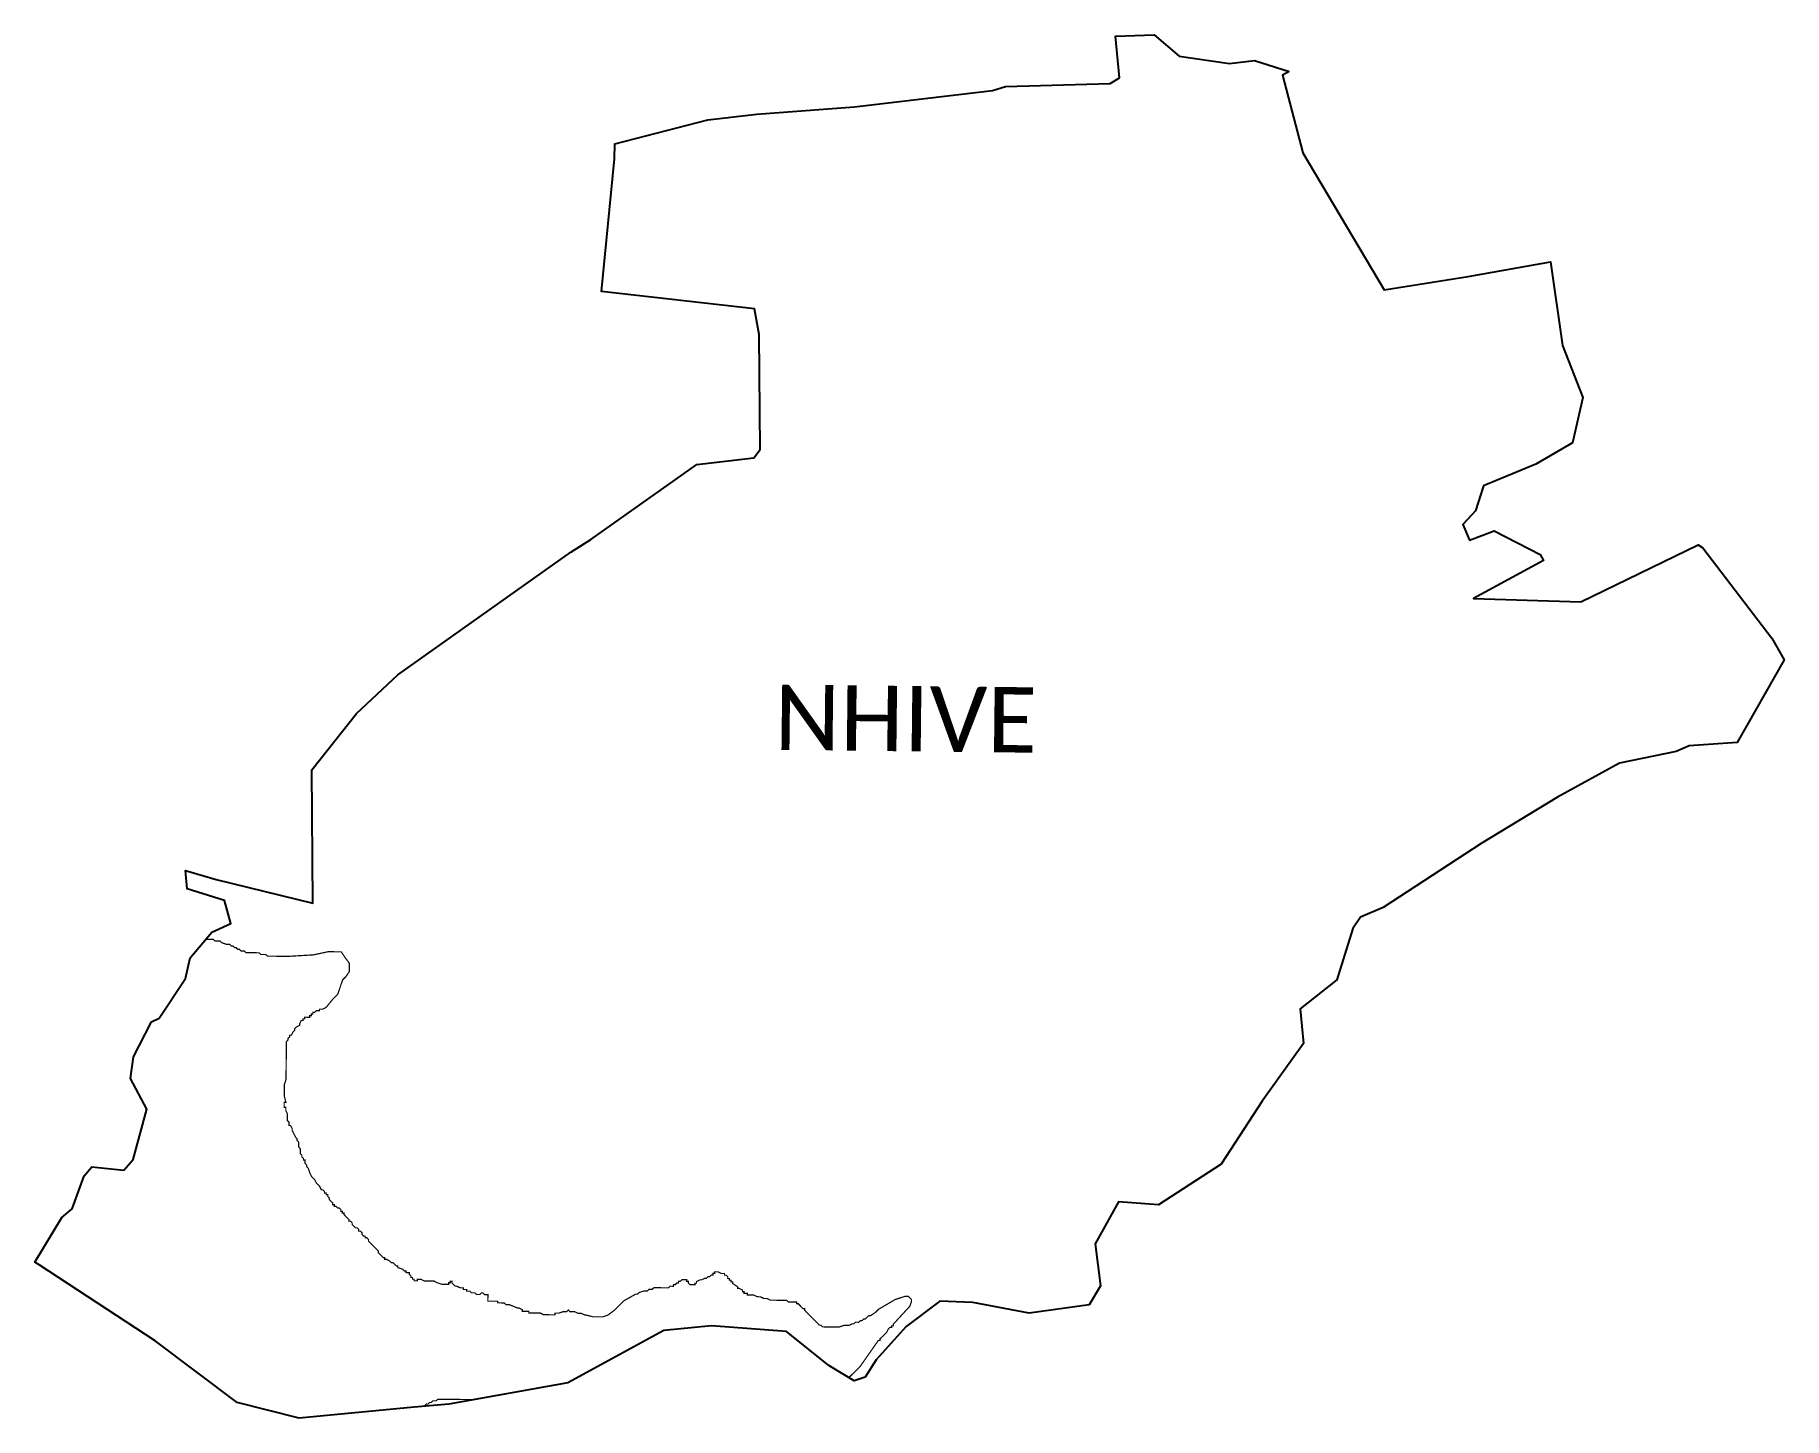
# Model space of a CAD drawing. Header units: metres. Extents: x 336353 to 340664, y 1777288 to 1780698.
import ezdxf

# ---------------------------------------------------------------- set-up
doc = ezdxf.new("R2010")
doc.units = ezdxf.units.M
for name, color, linetype in [('ddddd', 7, 'Continuous'), ('HAZARDS LINE', 1, 'Continuous'), ('village', 3, 'Continuous'), ('VILLAGE NAME', 250, 'Continuous')]:
    doc.layers.add(name, color=color, linetype=linetype)
doc.styles.get("Standard").update_dxf_attribs({"font": 'simplex.shx'})

msp = doc.modelspace()

# ---------------------------------------------------------------- linework, layer by layer
at = {"color": 3, "true_color": 0x00ff00, "flags": 128}
msp.add_lwpolyline([(338713, 1780561.3), (338745.1, 1780571.2)], dxfattribs=at)
at = {"layer": 'ddddd', "color": 3, "true_color": 0x00ff00}
for points in [[(338745.1, 1780571.2, 0), (339003.3, 1780578.5, 0), (339026.1, 1780592.6, 0), (339016.4, 1780694.7, 0), (339112, 1780698, 0), (339173.4, 1780645.5, 0), (339297.4, 1780627.5, 0), (339359.1, 1780634.7, 0), (339444.3, 1780607.9, 0), (339444.3, 1780607.9, 0)], [(339444.3, 1780607.9, 0), (339427.9, 1780599.1, 0), (339478.2, 1780407.1, 0), (339678.8, 1780070, 0), (339885.8, 1780102.5, 0), (340088.8, 1780138.6, 0), (340118.6, 1779932.6, 0), (340168.3, 1779804.5, 0), (340142.8, 1779692.5, 0), (340052.3, 1779639.6, 0), (339923.3, 1779586.7, 0), (339904.1, 1779525.1, 0), (339872.5, 1779491.3, 0), (339889.2, 1779452.4, 0), (339950, 1779475.9, 0), (340063, 1779417.2, 0), (340071.4, 1779402.4, 0), (339899.2, 1779308.7, 0), (340163.9, 1779300.5, 0), (340452.8, 1779441.4, 0), (340464.1, 1779433.7, 0), (340634.2, 1779210.6, 0), (340664.4, 1779157.5, 0), (340548.8, 1778953.5, 0), (340431, 1778945.2, 0), (340398.4, 1778931.3, 0), (340258.6, 1778902.4, 0), (340105.7, 1778818.9, 0), (339917.7, 1778704.8, 0), (339676.2, 1778546.7, 0), (339620.8, 1778522.7, 0), (339601.6, 1778495.5, 0), (339562, 1778368.9, 0), (339471.7, 1778296.7, 0), (339479.8, 1778211.5, 0), (339378.2, 1778069.4, 0), (339277.2, 1777914.4, 0), (339122.5, 1777813.6, 0), (339023.6, 1777821.3, 0), (338966.1, 1777717.4, 0), (338979.8, 1777613.8, 0), (338951.9, 1777567, 0), (338803.3, 1777546.8, 0), (338665.1, 1777573.4, 0), (338583.3, 1777576.4, 0), (338500.6, 1777513.6, 0), (338426.3, 1777432.1, 0), (338399.7, 1777388.8, 0), (338372.3, 1777379.9, 0), (338309.9, 1777418.1, 0), (338205.3, 1777501.2, 0), (338020.7, 1777515.7, 0), (337903.1, 1777503.8, 0), (337666.3, 1777374.9, 0), (337373.1, 1777322.5, 0), (337288, 1777314.6, 0), (337003.9, 1777288.2, 0), (336851.3, 1777326.8, 0), (336649, 1777478.2, 0), (336362.9, 1777666.1, 0), (336352.9, 1777672.7, 0), (336419.3, 1777782.3, 0), (336444.3, 1777803.8, 0), (336474, 1777885.1, 0), (336492.7, 1777907.6, 0), (336572.3, 1777899.4, 0), (336594.7, 1777925.6, 0), (336629, 1778050.1, 0), (336588.6, 1778125.3, 0), (336596.1, 1778179, 0), (336640.1, 1778264.9, 0), (336659.3, 1778273.8, 0), (336724, 1778371.5, 0), (336735.6, 1778422.7, 0), (336789, 1778486.3, 0), (336836, 1778507.5, 0), (336820.3, 1778564, 0), (336727.7, 1778593.2, 0), (336724.3, 1778638.1, 0), (336799.2, 1778615.6, 0), (337038, 1778557.8, 0), (337035.6, 1778886.5, 0), (337145.7, 1779024.9, 0), (337247.8, 1779120.3, 0), (337674.2, 1779423.3, 0), (337723, 1779454.2, 0), (337984.3, 1779639.3, 0), (338125, 1779655.5, 0), (338140.4, 1779676.2, 0), (338137.7, 1779959.3, 0), (338126.7, 1780023, 0), (337749.7, 1780065.8, 0), (337781.6, 1780392.5, 0), (337781.9, 1780429.3, 0), (338011.9, 1780488.8, 0), (338132.3, 1780502.4, 0), (338373.3, 1780520.5, 0), (338713, 1780561.3, 0)]]:
    msp.add_polyline3d(points, dxfattribs=at)
at = {"layer": 'HAZARDS LINE', "lineweight": 18, "const_width": 3}
for points in [[(336776.4, 1778471.2), (336776.3, 1778468.6), (336780.4, 1778468.6), (336784.4, 1778468.6), (336788.5, 1778468.5), (336792.5, 1778468.5), (336796.5, 1778464.4), (336800.6, 1778464.4), (336808.7, 1778464.3), (336812.7, 1778460.3), (336824.8, 1778456.1), (336828.8, 1778456.1), (336832.9, 1778456), (336836.9, 1778452), (336841, 1778451.9), (336845, 1778447.8), (336849, 1778447.8), (336853, 1778443.7), (336857.1, 1778443.7), (336861.1, 1778439.6), (336869.2, 1778439.5), (336873.2, 1778435.5), (336881.3, 1778435.4), (336885.3, 1778435.4), (336897.5, 1778435.3), (336901.5, 1778435.2), (336905.6, 1778435.2), (336909.6, 1778431.1), (336913.6, 1778431.1), (336917.7, 1778431.1), (336921.7, 1778431), (336925.8, 1778426.9), (336929.8, 1778426.9), (336933.9, 1778426.9), (336937.9, 1778426.8), (336941.9, 1778426.8), (336946, 1778426.8), (336950, 1778426.7), (336954.1, 1778426.7), (336958.1, 1778426.7), (336962.2, 1778426.6), (336970.3, 1778426.6), (336978.4, 1778426.5), (337039.1, 1778430.1), (337075.6, 1778437.9), (337091.8, 1778437.7), (337103.9, 1778437.6), (337108, 1778437.6), (337116, 1778425.4), (337128, 1778409.1), (337127.9, 1778401), (337127.9, 1778397), (337127.8, 1778388.9), (337119.6, 1778376.8), (337111.5, 1778368.7), (337107.3, 1778356.6), (337103.2, 1778344.5), (337099, 1778332.4), (337086.8, 1778320.4), (337070.4, 1778300.3), (337062.3, 1778296.3), (337058.3, 1778296.3), (337054.2, 1778296.3), (337054.2, 1778292.3), (337050.1, 1778292.3), (337046.1, 1778292.4), (337042, 1778288.3), (337038, 1778288.4), (337037.9, 1778284.3), (337033.9, 1778284.4), (337033.9, 1778280.3), (337029.8, 1778280.3), (337029.8, 1778276.3), (337025.7, 1778276.3), (337021.7, 1778276.4), (337017.6, 1778276.4), (337017.6, 1778272.4), (337013.5, 1778272.4), (337013.5, 1778268.3), (337009.5, 1778268.4), (337005.4, 1778260.3), (337005.3, 1778256.3), (336997.2, 1778252.3), (336993.1, 1778248.3), (336993.1, 1778244.2), (336989, 1778240.2), (336984.9, 1778232.1), (336980.8, 1778232.2), (336980.8, 1778228.1), (336976.7, 1778224.1), (336976.7, 1778220.1), (336972.6, 1778216), (336972.6, 1778212), (336972.5, 1778207.9), (336972.5, 1778203.9), (336972.5, 1778199.8), (336972.4, 1778191.8), (336972.4, 1778187.7), (336972.3, 1778183.7), (336972.3, 1778179.6), (336972.3, 1778175.6), (336972, 1778147.2), (336971.9, 1778135.1), (336971.8, 1778122.9), (336967.7, 1778110.8), (336967.5, 1778082.5), (336971.4, 1778066.3), (336967.3, 1778066.3), (336967.3, 1778062.2), (336967.3, 1778058.2), (336967.2, 1778054.1), (336971.3, 1778054.1), (336971.3, 1778050.1), (336971.2, 1778046), (336975.2, 1778037.9), (336975.2, 1778033.8), (336975.1, 1778029.8), (336975.1, 1778025.7), (336975.1, 1778021.7), (336979.1, 1778017.6), (336979.1, 1778013.6), (336979, 1778009.5), (336983.1, 1778009.5), (336987, 1778001.4), (336987, 1777997.3), (336991, 1777989.2), (336995, 1777981), (336999, 1777977), (336999, 1777972.9), (337003, 1777968.8), (337002.9, 1777956.7), (337006.9, 1777952.6), (337006.8, 1777944.5), (337006.8, 1777940.5), (337010.8, 1777936.4), (337010.8, 1777932.3), (337014.8, 1777928.3), (337014.8, 1777924.2), (337018.8, 1777924.2), (337018.8, 1777920.1), (337018.7, 1777916.1), (337022.7, 1777912), (337022.7, 1777908), (337026.7, 1777903.9), (337030.7, 1777891.7), (337034.7, 1777883.6), (337038.7, 1777879.5), (337042.7, 1777875.4), (337046.7, 1777867.3), (337050.7, 1777863.2), (337054.7, 1777859.1), (337058.7, 1777851), (337062.7, 1777850.9), (337066.7, 1777846.9), (337066.7, 1777842.8), (337070.8, 1777842.8), (337070.7, 1777838.7), (337074.8, 1777838.7), (337074.7, 1777834.7), (337078.8, 1777830.6), (337078.7, 1777826.5), (337082.7, 1777822.4), (337086.7, 1777818.4), (337086.7, 1777814.3), (337090.8, 1777814.3), (337090.7, 1777810.2), (337094.8, 1777810.2), (337098.8, 1777806.1), (337102.8, 1777806.1), (337106.9, 1777802), (337106.8, 1777798), (337110.9, 1777797.9), (337110.8, 1777793.9), (337114.9, 1777793.8), (337114.9, 1777789.8), (337118.9, 1777785.7), (337122.9, 1777781.6), (337126.9, 1777777.6), (337126.9, 1777773.5), (337130.9, 1777773.5), (337134.9, 1777769.4), (337134.9, 1777765.3), (337138.9, 1777761.3), (337142.9, 1777757.2), (337147, 1777757.1), (337151, 1777753.1), (337150.9, 1777749), (337155, 1777749), (337159, 1777744.9), (337159, 1777740.9), (337163, 1777736.8), (337167, 1777736.7), (337167, 1777732.7), (337171.1, 1777732.7), (337175.1, 1777728.6), (337175, 1777724.5), (337179, 1777720.4), (337183.1, 1777716.4), (337187.1, 1777712.3), (337191.1, 1777708.2), (337195.1, 1777704.1), (337199.1, 1777700), (337199.1, 1777696), (337203.1, 1777691.9), (337207.1, 1777687.8), (337211.1, 1777683.8), (337215.2, 1777683.7), (337215.1, 1777679.7), (337219.2, 1777679.6), (337227.3, 1777675.5), (337231.3, 1777671.4), (337235.3, 1777671.4), (337239.3, 1777667.3), (337243.3, 1777663.2), (337247.4, 1777663.2), (337247.4, 1777659.2), (337259.5, 1777655), (337263.5, 1777650.9), (337267.5, 1777650.9), (337267.5, 1777646.9), (337271.5, 1777646.8), (337275.6, 1777646.8), (337275.6, 1777642.7), (337279.6, 1777638.7), (337279.5, 1777634.6), (337283.6, 1777634.6), (337283.6, 1777630.5), (337287.6, 1777630.5), (337287.6, 1777626.4), (337291.6, 1777626.4), (337295.7, 1777626.4), (337295.7, 1777630.4), (337299.7, 1777630.4), (337303.8, 1777630.4), (337311.9, 1777626.3), (337315.9, 1777626.2), (337320, 1777626.2), (337324, 1777626.2), (337328, 1777626.1), (337332.1, 1777626.1), (337336.1, 1777626.1), (337344.2, 1777621.9), (337356.3, 1777617.8), (337360.4, 1777617.8), (337364.4, 1777617.7), (337368.5, 1777617.7), (337372.5, 1777617.7), (337372.5, 1777621.7), (337376.6, 1777621.7), (337376.6, 1777625.7), (337380.7, 1777625.7), (337380.6, 1777621.6), (337384.6, 1777617.6), (337388.7, 1777613.5), (337392.7, 1777613.4), (337400.8, 1777609.3), (337404.8, 1777609.3), (337408.9, 1777609.3), (337408.8, 1777605.2), (337412.9, 1777605.2), (337416.9, 1777605.2), (337416.9, 1777601.1), (337420.9, 1777601.1), (337425, 1777601), (337429, 1777597), (337433.1, 1777596.9), (337437.1, 1777596.9), (337441.1, 1777592.8), (337445.2, 1777592.8), (337449.2, 1777592.7), (337453.3, 1777596.8), (337457.3, 1777596.7), (337461.4, 1777592.6), (337465.4, 1777592.6), (337469.4, 1777592.6), (337469.4, 1777588.5), (337469.4, 1777584.5), (337469.3, 1777580.4), (337469.3, 1777576.4), (337473.4, 1777576.4), (337477.4, 1777576.3), (337481.5, 1777576.3), (337485.5, 1777576.3), (337489.6, 1777576.2), (337493.6, 1777576.2), (337493.6, 1777572.1), (337497.6, 1777572.1), (337501.7, 1777572.1), (337505.7, 1777572), (337509.8, 1777572), (337513.8, 1777567.9), (337517.8, 1777567.9), (337521.9, 1777567.9), (337542, 1777559.6), (337546.1, 1777559.6), (337554.1, 1777555.5), (337554.1, 1777551.4), (337558.2, 1777551.4), (337562.2, 1777551.3), (337566.3, 1777551.3), (337570.3, 1777551.3), (337570.3, 1777547.2), (337574.3, 1777547.2), (337578.4, 1777547.2), (337582.4, 1777547.1), (337586.5, 1777547.1), (337590.5, 1777547.1), (337594.6, 1777547), (337598.6, 1777547), (337606.7, 1777542.9), (337610.7, 1777542.8), (337618.8, 1777542.8), (337626.9, 1777542.7), (337630.9, 1777542.7), (337635, 1777542.6), (337635, 1777546.7), (337639.1, 1777546.7), (337643.1, 1777546.6), (337655.3, 1777550.6), (337659.3, 1777550.5), (337663.4, 1777550.5), (337667.5, 1777554.5), (337671.5, 1777550.4), (337683.6, 1777550.3), (337691.7, 1777546.2), (337695.7, 1777546.2), (337699.8, 1777546.2), (337707.9, 1777542.1), (337711.9, 1777542), (337728.1, 1777537.8), (337736.2, 1777537.8), (337744.2, 1777537.7), (337752.3, 1777537.6), (337764.5, 1777541.6), (337780.8, 1777553.6), (337805.3, 1777577.7), (337833.8, 1777593.7), (337837.8, 1777593.6), (337841.9, 1777597.6), (337854.1, 1777601.6), (337862.2, 1777601.5), (337866.2, 1777605.5), (337870.3, 1777605.5), (337874.3, 1777605.5), (337878.4, 1777609.5), (337882.5, 1777609.4), (337886.5, 1777609.4), (337890.6, 1777609.4), (337902.7, 1777609.3), (337906.7, 1777609.3), (337910.8, 1777609.2), (337914.8, 1777609.2), (337918.9, 1777613.2), (337923, 1777613.2), (337927, 1777613.1), (337927, 1777617.2), (337931.1, 1777617.1), (337935.2, 1777621.2), (337939.2, 1777621.1), (337939.3, 1777625.2), (337943.3, 1777625.1), (337947.4, 1777629.2), (337951.4, 1777629.1), (337955.5, 1777629.1), (337959.5, 1777629.1), (337959.5, 1777625), (337963.5, 1777625), (337963.5, 1777620.9), (337967.5, 1777616.9), (337971.6, 1777616.8), (337975.6, 1777616.8), (337979.7, 1777616.8), (337979.7, 1777620.8), (337983.7, 1777620.8), (337983.8, 1777624.8), (337991.9, 1777628.8), (337996, 1777628.8), (338004.1, 1777632.7), (338008.1, 1777632.7), (338012.2, 1777636.7), (338016.3, 1777636.7), (338020.3, 1777640.7), (338024.4, 1777640.7), (338024.4, 1777644.7), (338028.5, 1777644.7), (338028.5, 1777648.7), (338032.5, 1777648.7), (338036.6, 1777648.7), (338044.7, 1777644.6), (338048.7, 1777644.5), (338052.7, 1777644.5), (338052.7, 1777640.4), (338056.8, 1777640.4), (338060.8, 1777636.3), (338060.7, 1777632.3), (338064.8, 1777632.3), (338064.8, 1777628.2), (338068.8, 1777628.2), (338068.8, 1777624.1), (338072.8, 1777624.1), (338072.8, 1777620), (338084.9, 1777611.8), (338084.8, 1777607.8), (338088.9, 1777607.8), (338096.9, 1777603.6), (338096.9, 1777599.6), (338101, 1777599.6), (338100.9, 1777595.5), (338105, 1777595.5), (338109, 1777595.5), (338109, 1777591.4), (338117.1, 1777591.3), (338121.1, 1777591.3), (338125.2, 1777591.3), (338133.2, 1777587.2), (338141.3, 1777587.1), (338149.4, 1777583), (338157.5, 1777582.9), (338165.6, 1777578.8), (338173.6, 1777578.7), (338193.9, 1777578.6), (338197.9, 1777578.5), (338202, 1777578.5), (338206, 1777578.5), (338210, 1777574.4), (338214.1, 1777574.4), (338218.1, 1777574.3), (338226.2, 1777574.3), (338230.3, 1777574.2), (338230.2, 1777570.2), (338234.3, 1777570.1), (338238.3, 1777566.1), (338242.3, 1777562), (338246.3, 1777557.9), (338250.4, 1777557.9), (338250.4, 1777553.8), (338254.4, 1777549.7), (338270.4, 1777533.4), (338274.4, 1777529.3), (338282.5, 1777521.2), (338286.5, 1777517.1), (338290.5, 1777517.1), (338294.5, 1777513), (338298.6, 1777512.9), (338302.6, 1777512.9), (338306.7, 1777512.9), (338310.7, 1777512.8), (338314.8, 1777512.8), (338318.8, 1777512.8), (338322.9, 1777512.7), (338326.9, 1777512.7), (338331, 1777512.7), (338335, 1777512.6), (338347.2, 1777516.6), (338355.3, 1777516.5), (338359.3, 1777516.5), (338367.5, 1777520.5), (338371.5, 1777520.4), (338375.6, 1777524.5), (338383.7, 1777524.4), (338387.8, 1777528.4), (338391.8, 1777528.4), (338395.9, 1777532.4), (338399.9, 1777532.4), (338404, 1777536.4), (338408.1, 1777540.4), (338412.2, 1777540.4), (338424.4, 1777548.3), (338428.4, 1777552.4), (338432.5, 1777556.4), (338473.2, 1777580.3), (338485.4, 1777584.3), (338497.5, 1777588.2), (338505.6, 1777588.2), (338509.7, 1777584.1), (338513.7, 1777580), (338513.6, 1777576), (338509.5, 1777563.8), (338468.7, 1777519.6), (338468.6, 1777515.6), (338464.6, 1777515.6), (338464.5, 1777511.6), (338460.5, 1777511.6), (338456.4, 1777507.6), (338452.3, 1777499.5), (338448.2, 1777495.5), (338444.1, 1777491.5), (338440.1, 1777487.5), (338436, 1777483.5), (338435.9, 1777479.4), (338431.9, 1777479.5), (338386.8, 1777415.1), (338370.5, 1777399), (338359.2, 1777387.9)], [(337436.1, 1777333.8), (337435, 1777333.8), (337430.9, 1777333.8), (337426.9, 1777333.8), (337422.8, 1777333.9), (337418.8, 1777333.9), (337414.7, 1777333.9), (337410.7, 1777334), (337406.6, 1777334), (337402.6, 1777334), (337398.5, 1777334.1), (337394.5, 1777334.1), (337390.4, 1777334.1), (337386.4, 1777334.2), (337382.3, 1777334.2), (337378.3, 1777334.2), (337374.2, 1777334.3), (337370.2, 1777334.3), (337366.1, 1777334.3), (337362.1, 1777334.4), (337358, 1777334.4), (337354, 1777334.4), (337350, 1777334.5), (337345.9, 1777334.5), (337341.8, 1777330.5), (337337.8, 1777330.5), (337333.7, 1777330.5), (337329.6, 1777326.5), (337325.6, 1777326.6), (337321.5, 1777322.5), (337317.5, 1777322.6), (337313.4, 1777318.6), (337309.3, 1777316.6)]]:
    msp.add_lwpolyline(points, dxfattribs=at)
at = {"layer": 'village', "color": 4}
for points in [[(338745.1, 1780571.2, 0), (339003.3, 1780578.5, 0), (339026.1, 1780592.6, 0), (339016.4, 1780694.7, 0), (339112, 1780698, 0), (339173.4, 1780645.5, 0), (339297.4, 1780627.5, 0), (339359.1, 1780634.7, 0), (339444.3, 1780607.9, 0), (339444.3, 1780607.9, 0)], [(339444.3, 1780607.9, 0), (339427.9, 1780599.1, 0), (339478.2, 1780407.1, 0), (339678.8, 1780070, 0), (339885.8, 1780102.5, 0), (340088.8, 1780138.6, 0), (340118.6, 1779932.6, 0), (340168.3, 1779804.5, 0), (340142.8, 1779692.5, 0), (340052.3, 1779639.6, 0), (339923.3, 1779586.7, 0), (339904.1, 1779525.1, 0), (339872.5, 1779491.3, 0), (339889.2, 1779452.4, 0), (339950, 1779475.9, 0), (340063, 1779417.2, 0), (340071.4, 1779402.4, 0), (339899.2, 1779308.7, 0), (340163.9, 1779300.5, 0), (340452.8, 1779441.4, 0), (340464.1, 1779433.7, 0), (340634.2, 1779210.6, 0), (340664.4, 1779157.5, 0), (340548.8, 1778953.5, 0), (340431, 1778945.2, 0), (340398.4, 1778931.3, 0), (340258.6, 1778902.4, 0), (340105.7, 1778818.9, 0), (339917.7, 1778704.8, 0), (339676.2, 1778546.7, 0), (339620.8, 1778522.7, 0), (339601.6, 1778495.5, 0), (339562, 1778368.9, 0), (339471.7, 1778296.7, 0), (339479.8, 1778211.5, 0), (339378.2, 1778069.4, 0), (339277.2, 1777914.4, 0), (339122.5, 1777813.6, 0), (339023.6, 1777821.3, 0), (338966.1, 1777717.4, 0), (338979.8, 1777613.8, 0), (338951.9, 1777567, 0), (338803.3, 1777546.8, 0), (338665.1, 1777573.4, 0), (338583.3, 1777576.4, 0), (338500.6, 1777513.6, 0), (338426.3, 1777432.1, 0), (338399.7, 1777388.8, 0), (338372.3, 1777379.9, 0), (338309.9, 1777418.1, 0), (338205.3, 1777501.2, 0), (338020.7, 1777515.7, 0), (337903.1, 1777503.8, 0), (337666.3, 1777374.9, 0), (337373.1, 1777322.5, 0), (337288, 1777314.6, 0), (337003.9, 1777288.2, 0), (336851.3, 1777326.8, 0), (336649, 1777478.2, 0), (336362.9, 1777666.1, 0), (336352.9, 1777672.7, 0), (336419.3, 1777782.3, 0), (336444.3, 1777803.8, 0), (336474, 1777885.1, 0), (336492.7, 1777907.6, 0), (336572.3, 1777899.4, 0), (336594.7, 1777925.6, 0), (336629, 1778050.1, 0), (336588.6, 1778125.3, 0), (336596.1, 1778179, 0), (336640.1, 1778264.9, 0), (336659.3, 1778273.8, 0), (336724, 1778371.5, 0), (336735.6, 1778422.7, 0), (336789, 1778486.3, 0), (336836, 1778507.5, 0), (336820.3, 1778564, 0), (336727.7, 1778593.2, 0), (336724.3, 1778638.1, 0), (336799.2, 1778615.6, 0), (337038, 1778557.8, 0), (337035.6, 1778886.5, 0), (337145.7, 1779024.9, 0), (337247.8, 1779120.3, 0), (337674.2, 1779423.3, 0), (337723, 1779454.2, 0), (337984.3, 1779639.3, 0), (338125, 1779655.5, 0), (338140.4, 1779676.2, 0), (338137.7, 1779959.3, 0), (338126.7, 1780023, 0), (337749.7, 1780065.8, 0), (337781.6, 1780392.5, 0), (337781.9, 1780429.3, 0), (338011.9, 1780488.8, 0), (338132.3, 1780502.4, 0), (338373.3, 1780520.5, 0), (338713, 1780561.3, 0)]]:
    msp.add_polyline3d(points, dxfattribs=at)

# ---------------------------------------------------------------- texts
at = {"layer": 'ddddd', "insert": (338176.7, 1779096.6), "char_height": 161.109, "attachment_point": 1, "rotation": 359.3742}
msp.add_mtext_dynamic_manual_height_columns('{\\fCalibri|b0|i0|c0|p34;NHIVE}', width=1589.786, gutter_width=805.5, heights=[0], dxfattribs=at)
at = {"layer": 'VILLAGE NAME', "insert": (338176.7, 1779096.6), "char_height": 161.109, "attachment_point": 1, "rotation": 359.3742}
msp.add_mtext_dynamic_manual_height_columns('{\\fCalibri|b0|i0|c0|p34;NHIVE}', width=1589.786, gutter_width=805.5, heights=[0], dxfattribs=at)

doc.saveas('drawing.dxf')
